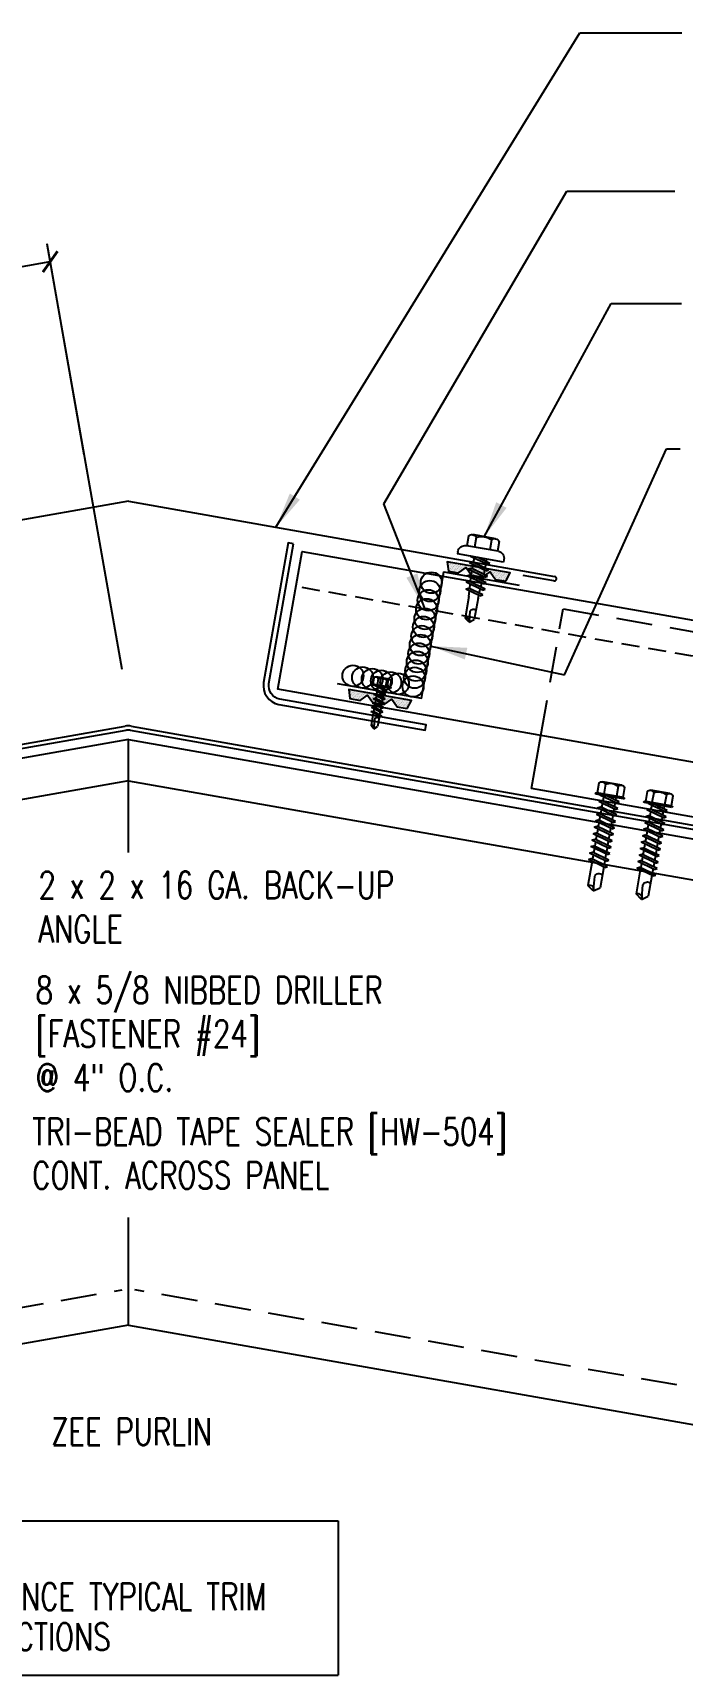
# Model space of a CAD drawing. Header units: inches. Extents: x 0 to 188, y 10 to 98.
# Drawn here: x 21.69 to 30.69, y 9.68 to 32.46 of the extents above; entities that cross this region are included whole.
import ezdxf
from ezdxf.enums import TextEntityAlignment as Align

# ---------------------------------------------------------------- set-up
doc = ezdxf.new("R2010")
doc.units = ezdxf.units.IN
doc.header["$MEASUREMENT"] = 0
doc.linetypes.add('HIDDEN', pattern=[0.375, 0.25, -0.125])
doc.linetypes.add('HIDDEN2', pattern=[0.1875, 0.125, -0.0625])
for name, color, linetype in [('clip', 5, 'Continuous'), ('CLO', 3, 'Continuous'), ('DIM', 2, 'Continuous'), ('FASTENER', 9, 'Continuous'), ('PANEL', 11, 'Continuous'), ('PURLIN', 1, 'Continuous'), ('SEALANT', 8, 'Continuous'), ('STLA', 12, 'Continuous'), ('TAPE', 8, 'Continuous'), ('TEXT', 2, 'Continuous'), ('TRIM', 6, 'Continuous')]:
    doc.layers.add(name, color=color, linetype=linetype)
doc.styles.add('TEXT', font='SIMPLEX', dxfattribs={"width": 0.75, "height": 6})
doc.styles.add('TEXT1', font='ROMANS.shx', dxfattribs={"width": 0.75, "height": 0.375})
doc.dimstyles.new('DETAIL', dxfattribs={"dimscale": 4, "dimtxt": 0.375, "dimasz": 0.0625, "dimexe": 0.0625, "dimexo": 0.125, "dimgap": 0.0625, "dimtad": 1, "dimdec": 4, "dimzin": 3, "dimdsep": 46, "dimlunit": 4, "dimtxsty": 'TEXT1', "dimblk": 'ARCHTICK', "dimcen": 0.0625, "dimclrd": 7, "dimclre": 7, "dimclrt": 2, "dimadec": 0, "dimazin": 0, "dimtfac": 0.59375, "dimtdec": 4, "dimtmove": 0, "dimatfit": 3, "dimfxl": 0, "dimfrac": 2, "dimtolj": 1, "dimtzin": 3, "dimarcsym": 0})
doc.dimstyles.new('DETAIL$7', dxfattribs={"dimscale": 4, "dimtxt": 6, "dimasz": 0.125, "dimexe": 0.0625, "dimexo": 0.125, "dimgap": 0.0625, "dimtad": 1, "dimdec": 5, "dimzin": 3, "dimdsep": 46, "dimlunit": 4, "dimtxsty": 'TEXT', "dimblk": 'ARCHTICK', "dimcen": 0.0625, "dimclrd": 7, "dimclre": 7, "dimclrt": 2, "dimadec": 0, "dimazin": 0, "dimtfac": 0.666667, "dimtdec": 5, "dimtmove": 0, "dimatfit": 3, "dimfxl": 0, "dimfrac": 2, "dimtolj": 1, "dimtzin": 3, "dimarcsym": 0})

# ---------------------------------------------------------------- blocks, each defined once
blk = doc.blocks.new('FD-F24')
at = {"layer": 'TEXT', "style": 'TEXT1', "width": 0.75}
for s, p in [('8 x 5/8 NIBBED DRILLER', (0.0047, -0.0408)), ('[FASTENER #24]', (0.0047, -0.1926))]:
    blk.add_text(s, height=0.09375, dxfattribs=at).set_placement(p)
blk.add_attdef('(QUANTITY)', (0.0047, -0.3444), '', height=0.0938, dxfattribs=at)
blk = doc.blocks.new('A$C04AA0F9A')
at = {"layer": 'STLA'}
for p, q in [((-6.138, 4.006), (4.449, 5.873)), ((4.459, 5.814), (-6.066, 3.958)), ((15.049, 3.958), (4.524, 5.814)), ((4.534, 5.873), (15.121, 4.006)), ((-5.964, 3.022), (-6.138, 4.006)), ((-5.903, 3.032), (-6.066, 3.958)), ((14.886, 3.032), (15.049, 3.958)), ((14.947, 3.022), (15.121, 4.006)), ((-5.964, 3.022), (-5.903, 3.032)), ((14.947, 3.022), (14.886, 3.032))]:
    blk.add_line(p, q, dxfattribs=at)
for radius in [0.247, 0.187]:
    blk.add_arc((4.491, 5.63), radius, 80, 100, dxfattribs=at)
blk = doc.blocks.new('A$C30686E82')
for p, q in [((-2.715, 0.761), (3.437, 0.761)), ((-2.715, 0.761), (-2.715, -1.379)), ((3.437, 0.761), (3.437, -1.379)), ((-2.715, -1.379), (3.437, -1.379))]:
    blk.add_line(p, q)
at = {"layer": 'TEXT', "style": 'TEXT1', "width": 0.75}
for s, p in [('NOTE:', (-2.368, 0.081)), ('REFERENCE TYPICAL TRIM', (-2.368, -0.477)), ('LAP SECTIONS', (-2.368, -1.035))]:
    blk.add_text(s, height=0.375, dxfattribs=at).set_placement(p)
blk = doc.blocks.new('_ArchTick')
at = {"color": 0, "linetype": 'ByBlock', "const_width": 0.15}
blk.add_lwpolyline([(-0.5, -0.5), (0.5, 0.5)], dxfattribs=at)
blk = doc.blocks.new('*D19')
at = {"color": 7, "lineweight": -2}
for p, q in [((22.406, 26.601), (21.889, 29.528)), ((20.436, 26.253), (19.919, 29.18)), ((19.963, 28.934), (21.933, 29.282))]:
    blk.add_line(p, q, dxfattribs=at)
at = {"layer": 'DEFPOINTS', "color": 0}
for p in [(21.933, 29.282), (22.493, 26.108), (20.523, 25.761)]:
    blk.add_point(p, dxfattribs=at)
at = {"color": 7, "lineweight": -2, "xscale": 0.25, "yscale": 0.25, "zscale": 0.25}
for p, rotation in [((21.933, 29.282), 10.01201051595143), ((19.963, 28.934), 190.0120105159514)]:
    blk.add_blockref('_ArchTick', p, dxfattribs=dict(at, rotation=rotation))
at = {"color": 2, "insert": (20.865, 29.574), "char_height": 0.375, "attachment_point": 5, "rotation": 10.012, "style": 'TEXT1'}
blk.add_mtext('\\A1;2"', dxfattribs=at)
blk = doc.blocks.new('*X8')
at = {"color": 0}
for p, q in [((-0.434, 0.135), (-0.434, 0.135)), ((-0.434, 0.123), (-0.434, 0.123)), ((-0.422, 0.141), (-0.422, 0.141)), ((-0.422, 0.129), (-0.422, 0.129)), ((-0.422, 0.117), (-0.422, 0.117)), ((-0.422, 0.105), (-0.422, 0.105)), ((-0.422, 0.094), (-0.422, 0.094)), ((-0.422, 0.082), (-0.422, 0.082)), ((-0.41, 0.135), (-0.41, 0.135)), ((-0.41, 0.123), (-0.41, 0.123)), ((-0.41, 0.111), (-0.41, 0.111)), ((-0.41, 0.1), (-0.41, 0.1)), ((-0.41, 0.088), (-0.41, 0.088)), ((-0.41, 0.076), (-0.41, 0.076)), ((-0.41, 0.064), (-0.41, 0.064)), ((-0.41, 0.053), (-0.41, 0.053)), ((-0.41, 0.041), (-0.41, 0.041)), ((-0.398, 0.141), (-0.398, 0.141)), ((-0.398, 0.129), (-0.398, 0.129)), ((-0.398, 0.117), (-0.398, 0.117)), ((-0.398, 0.105), (-0.398, 0.105)), ((-0.398, 0.094), (-0.398, 0.094)), ((-0.398, 0.082), (-0.398, 0.082)), ((-0.398, 0.07), (-0.398, 0.07)), ((-0.398, 0.059), (-0.398, 0.059)), ((-0.398, 0.047), (-0.398, 0.047)), ((-0.398, 0.035), (-0.398, 0.035)), ((-0.398, 0.023), (-0.398, 0.023)), ((-0.387, 0.135), (-0.387, 0.135)), ((-0.387, 0.123), (-0.387, 0.123)), ((-0.387, 0.111), (-0.387, 0.111)), ((-0.387, 0.1), (-0.387, 0.1)), ((-0.387, 0.088), (-0.387, 0.088)), ((-0.387, 0.076), (-0.387, 0.076)), ((-0.387, 0.064), (-0.387, 0.064)), ((-0.387, 0.053), (-0.387, 0.053)), ((-0.387, 0.041), (-0.387, 0.041)), ((-0.387, 0.029), (-0.387, 0.029)), ((-0.375, 0.141), (-0.375, 0.141)), ((-0.375, 0.129), (-0.375, 0.129)), ((-0.375, 0.117), (-0.375, 0.117)), ((-0.375, 0.105), (-0.375, 0.105)), ((-0.375, 0.094), (-0.375, 0.094)), ((-0.375, 0.082), (-0.375, 0.082)), ((-0.375, 0.07), (-0.375, 0.07)), ((-0.375, 0.059), (-0.375, 0.059)), ((-0.375, 0.047), (-0.375, 0.047)), ((-0.375, 0.035), (-0.375, 0.035)), ((-0.375, 0.023), (-0.375, 0.023)), ((-0.363, 0.135), (-0.363, 0.135)), ((-0.363, 0.123), (-0.363, 0.123)), ((-0.363, 0.111), (-0.363, 0.111)), ((-0.363, 0.1), (-0.363, 0.1)), ((-0.363, 0.088), (-0.363, 0.088)), ((-0.363, 0.076), (-0.363, 0.076)), ((-0.363, 0.064), (-0.363, 0.064)), ((-0.363, 0.053), (-0.363, 0.053)), ((-0.363, 0.041), (-0.363, 0.041)), ((-0.363, 0.029), (-0.363, 0.029)), ((-0.352, 0.141), (-0.352, 0.141)), ((-0.352, 0.129), (-0.352, 0.129)), ((-0.352, 0.117), (-0.352, 0.117)), ((-0.352, 0.105), (-0.352, 0.105)), ((-0.352, 0.094), (-0.352, 0.094)), ((-0.352, 0.082), (-0.352, 0.082)), ((-0.352, 0.07), (-0.352, 0.07)), ((-0.352, 0.059), (-0.352, 0.059)), ((-0.352, 0.047), (-0.352, 0.047)), ((-0.352, 0.035), (-0.352, 0.035)), ((-0.352, 0.023), (-0.352, 0.023)), ((-0.34, 0.135), (-0.34, 0.135)), ((-0.34, 0.123), (-0.34, 0.123)), ((-0.34, 0.111), (-0.34, 0.111)), ((-0.34, 0.1), (-0.34, 0.1)), ((-0.34, 0.088), (-0.34, 0.088)), ((-0.34, 0.076), (-0.34, 0.076)), ((-0.34, 0.064), (-0.34, 0.064)), ((-0.34, 0.053), (-0.34, 0.053)), ((-0.34, 0.041), (-0.34, 0.041)), ((-0.34, 0.029), (-0.34, 0.029)), ((-0.328, 0.141), (-0.328, 0.141)), ((-0.328, 0.129), (-0.328, 0.129)), ((-0.328, 0.117), (-0.328, 0.117)), ((-0.328, 0.105), (-0.328, 0.105)), ((-0.328, 0.094), (-0.328, 0.094)), ((-0.328, 0.082), (-0.328, 0.082)), ((-0.328, 0.07), (-0.328, 0.07)), ((-0.328, 0.059), (-0.328, 0.059)), ((-0.328, 0.047), (-0.328, 0.047)), ((-0.328, 0.035), (-0.328, 0.035)), ((-0.328, 0.023), (-0.328, 0.023)), ((-0.316, 0.135), (-0.316, 0.135)), ((-0.316, 0.123), (-0.316, 0.123)), ((-0.316, 0.111), (-0.316, 0.111)), ((-0.316, 0.1), (-0.316, 0.1)), ((-0.316, 0.088), (-0.316, 0.088)), ((-0.316, 0.076), (-0.316, 0.076)), ((-0.316, 0.064), (-0.316, 0.064)), ((-0.316, 0.053), (-0.316, 0.053)), ((-0.316, 0.041), (-0.316, 0.041)), ((-0.316, 0.029), (-0.316, 0.029)), ((-0.305, 0.141), (-0.305, 0.141)), ((-0.305, 0.129), (-0.305, 0.129)), ((-0.305, 0.117), (-0.305, 0.117)), ((-0.305, 0.105), (-0.305, 0.105)), ((-0.305, 0.094), (-0.305, 0.094)), ((-0.305, 0.082), (-0.305, 0.082)), ((-0.305, 0.07), (-0.305, 0.07)), ((-0.305, 0.059), (-0.305, 0.059)), ((-0.305, 0.047), (-0.305, 0.047)), ((-0.305, 0.035), (-0.305, 0.035)), ((-0.305, 0.023), (-0.305, 0.023)), ((-0.293, 0.135), (-0.293, 0.135)), ((-0.293, 0.123), (-0.293, 0.123)), ((-0.293, 0.111), (-0.293, 0.111)), ((-0.293, 0.1), (-0.293, 0.1)), ((-0.293, 0.088), (-0.293, 0.088)), ((-0.293, 0.076), (-0.293, 0.076)), ((-0.293, 0.064), (-0.293, 0.064)), ((-0.293, 0.053), (-0.293, 0.053)), ((-0.293, 0.041), (-0.293, 0.041)), ((-0.293, 0.029), (-0.293, 0.029)), ((-0.281, 0.141), (-0.281, 0.141)), ((-0.281, 0.129), (-0.281, 0.129)), ((-0.281, 0.117), (-0.281, 0.117)), ((-0.281, 0.105), (-0.281, 0.105)), ((-0.281, 0.094), (-0.281, 0.094)), ((-0.281, 0.082), (-0.281, 0.082)), ((-0.281, 0.07), (-0.281, 0.07)), ((-0.281, 0.059), (-0.281, 0.059)), ((-0.281, 0.047), (-0.281, 0.047)), ((-0.281, 0.035), (-0.281, 0.035)), ((-0.281, 0.023), (-0.281, 0.023)), ((-0.27, 0.135), (-0.27, 0.135)), ((-0.27, 0.123), (-0.27, 0.123)), ((-0.27, 0.111), (-0.27, 0.111)), ((-0.27, 0.1), (-0.27, 0.1)), ((-0.27, 0.088), (-0.27, 0.088)), ((-0.27, 0.076), (-0.27, 0.076)), ((-0.27, 0.064), (-0.27, 0.064)), ((-0.27, 0.053), (-0.27, 0.053)), ((-0.27, 0.041), (-0.27, 0.041)), ((-0.27, 0.029), (-0.27, 0.029)), ((-0.258, 0.141), (-0.258, 0.141)), ((-0.258, 0.129), (-0.258, 0.129)), ((-0.258, 0.117), (-0.258, 0.117)), ((-0.258, 0.105), (-0.258, 0.105)), ((-0.258, 0.094), (-0.258, 0.094)), ((-0.258, 0.082), (-0.258, 0.082)), ((-0.258, 0.07), (-0.258, 0.07)), ((-0.258, 0.059), (-0.258, 0.059)), ((-0.258, 0.047), (-0.258, 0.047)), ((-0.258, 0.035), (-0.258, 0.035)), ((-0.258, 0.023), (-0.258, 0.023)), ((-0.246, 0.135), (-0.246, 0.135)), ((-0.246, 0.123), (-0.246, 0.123)), ((-0.246, 0.111), (-0.246, 0.111)), ((-0.246, 0.1), (-0.246, 0.1)), ((-0.246, 0.088), (-0.246, 0.088)), ((-0.246, 0.076), (-0.246, 0.076)), ((-0.246, 0.064), (-0.246, 0.064)), ((-0.246, 0.053), (-0.246, 0.053)), ((-0.246, 0.041), (-0.246, 0.041)), ((-0.234, 0.141), (-0.234, 0.141)), ((-0.234, 0.129), (-0.234, 0.129)), ((-0.234, 0.117), (-0.234, 0.117)), ((-0.234, 0.105), (-0.234, 0.105)), ((-0.234, 0.094), (-0.234, 0.094)), ((-0.234, 0.082), (-0.234, 0.082)), ((-0.234, 0.07), (-0.234, 0.07)), ((-0.234, 0.059), (-0.234, 0.059)), ((-0.234, 0.047), (-0.234, 0.047)), ((-0.223, 0.135), (-0.223, 0.135)), ((-0.223, 0.123), (-0.223, 0.123)), ((-0.223, 0.111), (-0.223, 0.111)), ((-0.223, 0.1), (-0.223, 0.1)), ((-0.223, 0.088), (-0.223, 0.088)), ((-0.223, 0.076), (-0.223, 0.076)), ((-0.223, 0.064), (-0.223, 0.064)), ((-0.211, 0.141), (-0.211, 0.141)), ((-0.211, 0.129), (-0.211, 0.129)), ((-0.211, 0.117), (-0.211, 0.117)), ((-0.211, 0.105), (-0.211, 0.105)), ((-0.211, 0.094), (-0.211, 0.094)), ((-0.211, 0.082), (-0.211, 0.082)), ((-0.211, 0.07), (-0.211, 0.07)), ((-0.199, 0.135), (-0.199, 0.135)), ((-0.199, 0.123), (-0.199, 0.123)), ((-0.199, 0.111), (-0.199, 0.111)), ((-0.199, 0.1), (-0.199, 0.1)), ((-0.199, 0.088), (-0.199, 0.088)), ((-0.188, 0.141), (-0.188, 0.141)), ((-0.188, 0.129), (-0.188, 0.129)), ((-0.188, 0.117), (-0.188, 0.117)), ((-0.188, 0.105), (-0.188, 0.105)), ((-0.188, 0.094), (-0.188, 0.094)), ((-0.176, 0.135), (-0.176, 0.135)), ((-0.176, 0.123), (-0.176, 0.123)), ((-0.176, 0.111), (-0.176, 0.111)), ((-0.164, 0.141), (-0.164, 0.141)), ((-0.164, 0.129), (-0.164, 0.129)), ((-0.164, 0.117), (-0.164, 0.117)), ((-0.164, 0.105), (-0.164, 0.105)), ((-0.152, 0.135), (-0.152, 0.135)), ((-0.152, 0.123), (-0.152, 0.123)), ((-0.152, 0.111), (-0.152, 0.111)), ((-0.152, 0.1), (-0.152, 0.1)), ((-0.141, 0.141), (-0.141, 0.141)), ((-0.141, 0.129), (-0.141, 0.129)), ((-0.141, 0.117), (-0.141, 0.117)), ((-0.141, 0.105), (-0.141, 0.105)), ((-0.141, 0.094), (-0.141, 0.094)), ((-0.141, 0.082), (-0.141, 0.082)), ((-0.129, 0.135), (-0.129, 0.135)), ((-0.129, 0.123), (-0.129, 0.123)), ((-0.129, 0.111), (-0.129, 0.111)), ((-0.129, 0.1), (-0.129, 0.1)), ((-0.129, 0.088), (-0.129, 0.088)), ((-0.129, 0.076), (-0.129, 0.076)), ((-0.117, 0.141), (-0.117, 0.141)), ((-0.117, 0.129), (-0.117, 0.129)), ((-0.117, 0.117), (-0.117, 0.117)), ((-0.117, 0.105), (-0.117, 0.105)), ((-0.117, 0.094), (-0.117, 0.094)), ((-0.117, 0.082), (-0.117, 0.082)), ((-0.117, 0.07), (-0.117, 0.07)), ((-0.117, 0.059), (-0.117, 0.059)), ((-0.105, 0.135), (-0.105, 0.135)), ((-0.105, 0.123), (-0.105, 0.123)), ((-0.105, 0.111), (-0.105, 0.111)), ((-0.105, 0.1), (-0.105, 0.1)), ((-0.105, 0.088), (-0.105, 0.088)), ((-0.105, 0.076), (-0.105, 0.076)), ((-0.105, 0.064), (-0.105, 0.064)), ((-0.105, 0.053), (-0.105, 0.053)), ((-0.094, 0.141), (-0.094, 0.141)), ((-0.094, 0.129), (-0.094, 0.129)), ((-0.094, 0.117), (-0.094, 0.117)), ((-0.094, 0.105), (-0.094, 0.105)), ((-0.094, 0.094), (-0.094, 0.094)), ((-0.094, 0.082), (-0.094, 0.082)), ((-0.094, 0.07), (-0.094, 0.07)), ((-0.094, 0.059), (-0.094, 0.059)), ((-0.094, 0.047), (-0.094, 0.047)), ((-0.094, 0.035), (-0.094, 0.035)), ((-0.082, 0.135), (-0.082, 0.135)), ((-0.082, 0.123), (-0.082, 0.123)), ((-0.082, 0.111), (-0.082, 0.111)), ((-0.082, 0.1), (-0.082, 0.1)), ((-0.082, 0.088), (-0.082, 0.088)), ((-0.082, 0.076), (-0.082, 0.076)), ((-0.082, 0.064), (-0.082, 0.064)), ((-0.082, 0.053), (-0.082, 0.053)), ((-0.082, 0.041), (-0.082, 0.041)), ((-0.082, 0.029), (-0.082, 0.029)), ((-0.07, 0.141), (-0.07, 0.141)), ((-0.07, 0.129), (-0.07, 0.129)), ((-0.07, 0.117), (-0.07, 0.117)), ((-0.07, 0.105), (-0.07, 0.105)), ((-0.07, 0.094), (-0.07, 0.094)), ((-0.07, 0.082), (-0.07, 0.082)), ((-0.07, 0.07), (-0.07, 0.07)), ((-0.07, 0.059), (-0.07, 0.059)), ((-0.07, 0.047), (-0.07, 0.047)), ((-0.07, 0.035), (-0.07, 0.035)), ((-0.07, 0.023), (-0.07, 0.023)), ((-0.059, 0.135), (-0.059, 0.135)), ((-0.059, 0.123), (-0.059, 0.123)), ((-0.059, 0.111), (-0.059, 0.111)), ((-0.059, 0.1), (-0.059, 0.1)), ((-0.059, 0.088), (-0.059, 0.088)), ((-0.059, 0.076), (-0.059, 0.076)), ((-0.059, 0.064), (-0.059, 0.064)), ((-0.059, 0.053), (-0.059, 0.053)), ((-0.059, 0.041), (-0.059, 0.041)), ((-0.059, 0.029), (-0.059, 0.029)), ((-0.047, 0.141), (-0.047, 0.141)), ((-0.047, 0.129), (-0.047, 0.129)), ((-0.047, 0.117), (-0.047, 0.117)), ((-0.047, 0.105), (-0.047, 0.105)), ((-0.047, 0.094), (-0.047, 0.094)), ((-0.047, 0.082), (-0.047, 0.082)), ((-0.047, 0.07), (-0.047, 0.07)), ((-0.047, 0.059), (-0.047, 0.059)), ((-0.047, 0.047), (-0.047, 0.047)), ((-0.047, 0.035), (-0.047, 0.035)), ((-0.047, 0.023), (-0.047, 0.023)), ((-0.035, 0.135), (-0.035, 0.135)), ((-0.035, 0.123), (-0.035, 0.123)), ((-0.035, 0.111), (-0.035, 0.111)), ((-0.035, 0.1), (-0.035, 0.1)), ((-0.035, 0.088), (-0.035, 0.088)), ((-0.035, 0.076), (-0.035, 0.076)), ((-0.035, 0.064), (-0.035, 0.064)), ((-0.035, 0.053), (-0.035, 0.053)), ((-0.035, 0.041), (-0.035, 0.041)), ((-0.035, 0.029), (-0.035, 0.029)), ((-0.023, 0.141), (-0.023, 0.141)), ((-0.023, 0.129), (-0.023, 0.129)), ((-0.023, 0.117), (-0.023, 0.117)), ((-0.023, 0.105), (-0.023, 0.105)), ((-0.023, 0.094), (-0.023, 0.094)), ((-0.023, 0.082), (-0.023, 0.082)), ((-0.023, 0.07), (-0.023, 0.07)), ((-0.023, 0.059), (-0.023, 0.059)), ((-0.023, 0.047), (-0.023, 0.047)), ((-0.023, 0.035), (-0.023, 0.035)), ((-0.023, 0.023), (-0.023, 0.023)), ((-0.012, 0.135), (-0.012, 0.135)), ((-0.012, 0.123), (-0.012, 0.123)), ((-0.012, 0.111), (-0.012, 0.111)), ((-0.012, 0.1), (-0.012, 0.1)), ((-0.012, 0.088), (-0.012, 0.088)), ((-0.012, 0.076), (-0.012, 0.076)), ((-0.012, 0.064), (-0.012, 0.064)), ((-0.012, 0.053), (-0.012, 0.053)), ((-0.012, 0.041), (-0.012, 0.041)), ((-0.012, 0.029), (-0.012, 0.029)), ((0, 0.141), (0, 0.141)), ((0, 0.129), (0, 0.129)), ((0, 0.117), (0, 0.117)), ((0, 0.105), (0, 0.105)), ((0, 0.094), (0, 0.094)), ((0, 0.082), (0, 0.082)), ((0, 0.07), (0, 0.07)), ((0, 0.059), (0, 0.059)), ((0, 0.047), (0, 0.047)), ((0, 0.035), (0, 0.035)), ((0, 0.023), (0, 0.023)), ((0.012, 0.135), (0.012, 0.135)), ((0.012, 0.123), (0.012, 0.123)), ((0.012, 0.111), (0.012, 0.111)), ((0.012, 0.1), (0.012, 0.1)), ((0.012, 0.088), (0.012, 0.088)), ((0.012, 0.076), (0.012, 0.076)), ((0.012, 0.064), (0.012, 0.064)), ((0.012, 0.053), (0.012, 0.053)), ((0.012, 0.041), (0.012, 0.041)), ((0.012, 0.029), (0.012, 0.029)), ((0.023, 0.141), (0.023, 0.141)), ((0.023, 0.129), (0.023, 0.129)), ((0.023, 0.117), (0.023, 0.117)), ((0.023, 0.105), (0.023, 0.105)), ((0.023, 0.094), (0.023, 0.094)), ((0.023, 0.082), (0.023, 0.082)), ((0.023, 0.07), (0.023, 0.07)), ((0.023, 0.059), (0.023, 0.059)), ((0.023, 0.047), (0.023, 0.047)), ((0.023, 0.035), (0.023, 0.035)), ((0.023, 0.023), (0.023, 0.023)), ((0.035, 0.135), (0.035, 0.135)), ((0.035, 0.123), (0.035, 0.123)), ((0.035, 0.111), (0.035, 0.111)), ((0.035, 0.1), (0.035, 0.1)), ((0.035, 0.088), (0.035, 0.088)), ((0.035, 0.076), (0.035, 0.076)), ((0.035, 0.064), (0.035, 0.064)), ((0.035, 0.053), (0.035, 0.053)), ((0.035, 0.041), (0.035, 0.041)), ((0.035, 0.029), (0.035, 0.029)), ((0.047, 0.141), (0.047, 0.141)), ((0.047, 0.129), (0.047, 0.129)), ((0.047, 0.117), (0.047, 0.117)), ((0.047, 0.105), (0.047, 0.105)), ((0.047, 0.094), (0.047, 0.094)), ((0.047, 0.082), (0.047, 0.082)), ((0.047, 0.07), (0.047, 0.07)), ((0.047, 0.059), (0.047, 0.059)), ((0.047, 0.047), (0.047, 0.047)), ((0.047, 0.035), (0.047, 0.035)), ((0.047, 0.023), (0.047, 0.023)), ((0.059, 0.135), (0.059, 0.135)), ((0.059, 0.123), (0.059, 0.123)), ((0.059, 0.111), (0.059, 0.111)), ((0.059, 0.1), (0.059, 0.1)), ((0.059, 0.088), (0.059, 0.088)), ((0.059, 0.076), (0.059, 0.076)), ((0.059, 0.064), (0.059, 0.064)), ((0.059, 0.053), (0.059, 0.053)), ((0.059, 0.041), (0.059, 0.041)), ((0.059, 0.029), (0.059, 0.029)), ((0.07, 0.141), (0.07, 0.141)), ((0.07, 0.129), (0.07, 0.129)), ((0.07, 0.117), (0.07, 0.117)), ((0.07, 0.105), (0.07, 0.105)), ((0.07, 0.094), (0.07, 0.094)), ((0.07, 0.082), (0.07, 0.082)), ((0.07, 0.07), (0.07, 0.07)), ((0.07, 0.059), (0.07, 0.059)), ((0.07, 0.047), (0.07, 0.047)), ((0.07, 0.035), (0.07, 0.035)), ((0.07, 0.023), (0.07, 0.023)), ((0.082, 0.135), (0.082, 0.135)), ((0.082, 0.123), (0.082, 0.123)), ((0.082, 0.111), (0.082, 0.111)), ((0.082, 0.1), (0.082, 0.1)), ((0.082, 0.088), (0.082, 0.088)), ((0.082, 0.076), (0.082, 0.076)), ((0.082, 0.064), (0.082, 0.064)), ((0.082, 0.053), (0.082, 0.053)), ((0.082, 0.041), (0.082, 0.041)), ((0.082, 0.029), (0.082, 0.029)), ((0.094, 0.141), (0.094, 0.141)), ((0.094, 0.129), (0.094, 0.129)), ((0.094, 0.117), (0.094, 0.117)), ((0.094, 0.105), (0.094, 0.105)), ((0.094, 0.094), (0.094, 0.094)), ((0.094, 0.082), (0.094, 0.082)), ((0.094, 0.07), (0.094, 0.07)), ((0.094, 0.059), (0.094, 0.059)), ((0.094, 0.047), (0.094, 0.047)), ((0.094, 0.035), (0.094, 0.035)), ((0.105, 0.135), (0.105, 0.135)), ((0.105, 0.123), (0.105, 0.123)), ((0.105, 0.111), (0.105, 0.111)), ((0.105, 0.1), (0.105, 0.1)), ((0.105, 0.088), (0.105, 0.088)), ((0.105, 0.076), (0.105, 0.076)), ((0.105, 0.064), (0.105, 0.064)), ((0.105, 0.053), (0.105, 0.053)), ((0.117, 0.141), (0.117, 0.141)), ((0.117, 0.129), (0.117, 0.129)), ((0.117, 0.117), (0.117, 0.117)), ((0.117, 0.105), (0.117, 0.105)), ((0.117, 0.094), (0.117, 0.094)), ((0.117, 0.082), (0.117, 0.082)), ((0.117, 0.07), (0.117, 0.07)), ((0.117, 0.059), (0.117, 0.059)), ((0.129, 0.135), (0.129, 0.135)), ((0.129, 0.123), (0.129, 0.123)), ((0.129, 0.111), (0.129, 0.111)), ((0.129, 0.1), (0.129, 0.1)), ((0.129, 0.088), (0.129, 0.088)), ((0.129, 0.076), (0.129, 0.076)), ((0.141, 0.141), (0.141, 0.141)), ((0.141, 0.129), (0.141, 0.129)), ((0.141, 0.117), (0.141, 0.117)), ((0.141, 0.105), (0.141, 0.105)), ((0.141, 0.094), (0.141, 0.094)), ((0.141, 0.082), (0.141, 0.082)), ((0.152, 0.135), (0.152, 0.135)), ((0.152, 0.123), (0.152, 0.123)), ((0.152, 0.111), (0.152, 0.111)), ((0.152, 0.1), (0.152, 0.1)), ((0.164, 0.141), (0.164, 0.141)), ((0.164, 0.129), (0.164, 0.129)), ((0.164, 0.117), (0.164, 0.117)), ((0.164, 0.105), (0.164, 0.105)), ((0.176, 0.135), (0.176, 0.135)), ((0.176, 0.123), (0.176, 0.123)), ((0.176, 0.111), (0.176, 0.111)), ((0.188, 0.141), (0.188, 0.141)), ((0.188, 0.129), (0.188, 0.129)), ((0.188, 0.117), (0.188, 0.117)), ((0.188, 0.105), (0.188, 0.105)), ((0.188, 0.094), (0.188, 0.094)), ((0.199, 0.135), (0.199, 0.135)), ((0.199, 0.123), (0.199, 0.123)), ((0.199, 0.111), (0.199, 0.111)), ((0.199, 0.1), (0.199, 0.1)), ((0.199, 0.088), (0.199, 0.088)), ((0.211, 0.141), (0.211, 0.141)), ((0.211, 0.129), (0.211, 0.129)), ((0.211, 0.117), (0.211, 0.117)), ((0.211, 0.105), (0.211, 0.105)), ((0.211, 0.094), (0.211, 0.094)), ((0.211, 0.082), (0.211, 0.082)), ((0.211, 0.07), (0.211, 0.07)), ((0.223, 0.135), (0.223, 0.135)), ((0.223, 0.123), (0.223, 0.123)), ((0.223, 0.111), (0.223, 0.111)), ((0.223, 0.1), (0.223, 0.1)), ((0.223, 0.088), (0.223, 0.088)), ((0.223, 0.076), (0.223, 0.076)), ((0.223, 0.064), (0.223, 0.064)), ((0.234, 0.141), (0.234, 0.141)), ((0.234, 0.129), (0.234, 0.129)), ((0.234, 0.117), (0.234, 0.117)), ((0.234, 0.105), (0.234, 0.105)), ((0.234, 0.094), (0.234, 0.094)), ((0.234, 0.082), (0.234, 0.082)), ((0.234, 0.07), (0.234, 0.07)), ((0.234, 0.059), (0.234, 0.059)), ((0.234, 0.047), (0.234, 0.047)), ((0.246, 0.135), (0.246, 0.135)), ((0.246, 0.123), (0.246, 0.123)), ((0.246, 0.111), (0.246, 0.111)), ((0.246, 0.1), (0.246, 0.1)), ((0.246, 0.088), (0.246, 0.088)), ((0.246, 0.076), (0.246, 0.076)), ((0.246, 0.064), (0.246, 0.064)), ((0.246, 0.053), (0.246, 0.053)), ((0.246, 0.041), (0.246, 0.041)), ((0.258, 0.141), (0.258, 0.141)), ((0.258, 0.129), (0.258, 0.129)), ((0.258, 0.117), (0.258, 0.117)), ((0.258, 0.105), (0.258, 0.105)), ((0.258, 0.094), (0.258, 0.094)), ((0.258, 0.082), (0.258, 0.082)), ((0.258, 0.07), (0.258, 0.07)), ((0.258, 0.059), (0.258, 0.059)), ((0.258, 0.047), (0.258, 0.047)), ((0.258, 0.035), (0.258, 0.035)), ((0.258, 0.023), (0.258, 0.023)), ((0.27, 0.135), (0.27, 0.135)), ((0.27, 0.123), (0.27, 0.123)), ((0.27, 0.111), (0.27, 0.111)), ((0.27, 0.1), (0.27, 0.1)), ((0.27, 0.088), (0.27, 0.088)), ((0.27, 0.076), (0.27, 0.076)), ((0.27, 0.064), (0.27, 0.064)), ((0.27, 0.053), (0.27, 0.053)), ((0.27, 0.041), (0.27, 0.041)), ((0.27, 0.029), (0.27, 0.029)), ((0.281, 0.141), (0.281, 0.141)), ((0.281, 0.129), (0.281, 0.129)), ((0.281, 0.117), (0.281, 0.117)), ((0.281, 0.105), (0.281, 0.105)), ((0.281, 0.094), (0.281, 0.094)), ((0.281, 0.082), (0.281, 0.082)), ((0.281, 0.07), (0.281, 0.07)), ((0.281, 0.059), (0.281, 0.059)), ((0.281, 0.047), (0.281, 0.047)), ((0.281, 0.035), (0.281, 0.035)), ((0.281, 0.023), (0.281, 0.023)), ((0.293, 0.135), (0.293, 0.135)), ((0.293, 0.123), (0.293, 0.123)), ((0.293, 0.111), (0.293, 0.111)), ((0.293, 0.1), (0.293, 0.1)), ((0.293, 0.088), (0.293, 0.088)), ((0.293, 0.076), (0.293, 0.076)), ((0.293, 0.064), (0.293, 0.064)), ((0.293, 0.053), (0.293, 0.053)), ((0.293, 0.041), (0.293, 0.041)), ((0.293, 0.029), (0.293, 0.029)), ((0.305, 0.141), (0.305, 0.141)), ((0.305, 0.129), (0.305, 0.129)), ((0.305, 0.117), (0.305, 0.117)), ((0.305, 0.105), (0.305, 0.105)), ((0.305, 0.094), (0.305, 0.094)), ((0.305, 0.082), (0.305, 0.082)), ((0.305, 0.07), (0.305, 0.07)), ((0.305, 0.059), (0.305, 0.059)), ((0.305, 0.047), (0.305, 0.047)), ((0.305, 0.035), (0.305, 0.035)), ((0.305, 0.023), (0.305, 0.023)), ((0.316, 0.135), (0.316, 0.135)), ((0.316, 0.123), (0.316, 0.123)), ((0.316, 0.111), (0.316, 0.111)), ((0.316, 0.1), (0.316, 0.1)), ((0.316, 0.088), (0.316, 0.088)), ((0.316, 0.076), (0.316, 0.076)), ((0.316, 0.064), (0.316, 0.064)), ((0.316, 0.053), (0.316, 0.053)), ((0.316, 0.041), (0.316, 0.041)), ((0.316, 0.029), (0.316, 0.029)), ((0.328, 0.141), (0.328, 0.141)), ((0.328, 0.129), (0.328, 0.129)), ((0.328, 0.117), (0.328, 0.117)), ((0.328, 0.105), (0.328, 0.105)), ((0.328, 0.094), (0.328, 0.094)), ((0.328, 0.082), (0.328, 0.082)), ((0.328, 0.07), (0.328, 0.07)), ((0.328, 0.059), (0.328, 0.059)), ((0.328, 0.047), (0.328, 0.047)), ((0.328, 0.035), (0.328, 0.035)), ((0.328, 0.023), (0.328, 0.023)), ((0.34, 0.135), (0.34, 0.135)), ((0.34, 0.123), (0.34, 0.123)), ((0.34, 0.111), (0.34, 0.111)), ((0.34, 0.1), (0.34, 0.1)), ((0.34, 0.088), (0.34, 0.088)), ((0.34, 0.076), (0.34, 0.076)), ((0.34, 0.064), (0.34, 0.064)), ((0.34, 0.053), (0.34, 0.053)), ((0.34, 0.041), (0.34, 0.041)), ((0.34, 0.029), (0.34, 0.029)), ((0.352, 0.141), (0.352, 0.141)), ((0.352, 0.129), (0.352, 0.129)), ((0.352, 0.117), (0.352, 0.117)), ((0.352, 0.105), (0.352, 0.105)), ((0.352, 0.094), (0.352, 0.094)), ((0.352, 0.082), (0.352, 0.082)), ((0.352, 0.07), (0.352, 0.07)), ((0.352, 0.059), (0.352, 0.059)), ((0.352, 0.047), (0.352, 0.047)), ((0.352, 0.035), (0.352, 0.035)), ((0.352, 0.023), (0.352, 0.023)), ((0.363, 0.135), (0.363, 0.135)), ((0.363, 0.123), (0.363, 0.123)), ((0.363, 0.111), (0.363, 0.111)), ((0.363, 0.1), (0.363, 0.1)), ((0.363, 0.088), (0.363, 0.088)), ((0.363, 0.076), (0.363, 0.076)), ((0.363, 0.064), (0.363, 0.064)), ((0.363, 0.053), (0.363, 0.053)), ((0.363, 0.041), (0.363, 0.041)), ((0.363, 0.029), (0.363, 0.029)), ((0.375, 0.141), (0.375, 0.141)), ((0.375, 0.129), (0.375, 0.129)), ((0.375, 0.117), (0.375, 0.117)), ((0.375, 0.105), (0.375, 0.105)), ((0.375, 0.094), (0.375, 0.094)), ((0.375, 0.082), (0.375, 0.082)), ((0.375, 0.07), (0.375, 0.07)), ((0.375, 0.059), (0.375, 0.059)), ((0.375, 0.047), (0.375, 0.047)), ((0.375, 0.035), (0.375, 0.035)), ((0.375, 0.023), (0.375, 0.023)), ((0.387, 0.135), (0.387, 0.135)), ((0.387, 0.123), (0.387, 0.123)), ((0.387, 0.111), (0.387, 0.111)), ((0.387, 0.1), (0.387, 0.1)), ((0.387, 0.088), (0.387, 0.088)), ((0.387, 0.076), (0.387, 0.076)), ((0.387, 0.064), (0.387, 0.064)), ((0.387, 0.053), (0.387, 0.053)), ((0.387, 0.041), (0.387, 0.041)), ((0.387, 0.029), (0.387, 0.029)), ((0.398, 0.141), (0.398, 0.141)), ((0.398, 0.129), (0.398, 0.129)), ((0.398, 0.117), (0.398, 0.117)), ((0.398, 0.105), (0.398, 0.105)), ((0.398, 0.094), (0.398, 0.094)), ((0.398, 0.082), (0.398, 0.082)), ((0.398, 0.07), (0.398, 0.07)), ((0.398, 0.059), (0.398, 0.059)), ((0.398, 0.047), (0.398, 0.047)), ((0.398, 0.035), (0.398, 0.035)), ((0.398, 0.023), (0.398, 0.023)), ((0.41, 0.135), (0.41, 0.135)), ((0.41, 0.123), (0.41, 0.123)), ((0.41, 0.111), (0.41, 0.111)), ((0.41, 0.1), (0.41, 0.1)), ((0.41, 0.088), (0.41, 0.088)), ((0.41, 0.076), (0.41, 0.076)), ((0.41, 0.064), (0.41, 0.064)), ((0.41, 0.053), (0.41, 0.053)), ((0.41, 0.041), (0.41, 0.041)), ((0.422, 0.141), (0.422, 0.141)), ((0.422, 0.129), (0.422, 0.129)), ((0.422, 0.117), (0.422, 0.117)), ((0.422, 0.105), (0.422, 0.105)), ((0.422, 0.094), (0.422, 0.094)), ((0.422, 0.082), (0.422, 0.082)), ((0.434, 0.135), (0.434, 0.135)), ((0.434, 0.123), (0.434, 0.123))]:
    blk.add_line(p, q, dxfattribs=at)
blk = doc.blocks.new('MB_DBTAP')
at = {"layer": 'TAPE', "color": 9}
blk.add_lwpolyline([(-0.403, 0.018), (-0.442, 0.141), (0.442, 0.141), (0.403, 0.018), (0.26, 0.018), (0.17, 0.109), (0.079, 0.018), (0, 0.018), (-0.079, 0.018), (-0.17, 0.109), (-0.26, 0.018)], close=True, dxfattribs=at)
at = {"layer": 'TAPE', "color": 251}
blk.add_blockref('*X8', (0, 0), dxfattribs=at)
blk = doc.blocks.new('fz5')
at = {"layer": 'FASTENER'}
for p, q in [((-0.217, 0.305), (-0.217, 0.171)), ((-0.163, 0.337), (0.159, 0.337)), ((-0.108, 0.305), (-0.108, 0.171)), ((0.105, 0.305), (0.105, 0.171)), ((0.214, 0.305), (0.214, 0.171)), ((-0.326, 0.071), (-0.326, 0.037)), ((-0.326, 0.037), (0.322, 0.037)), ((-0.226, 0.171), (0.214, 0.171)), ((-0.141, -0.014), (0.037, 0.037)), ((-0.105, -0.034), (0.137, 0.035)), ((-0.088, 0.037), (-0.088, 0.001)), ((-0.088, 0.037), (0.085, 0.037)), ((0.085, 0.037), (0.134, 0.037)), ((0.085, 0.02), (0.085, -0.041)), ((0.137, 0.035), (0.134, 0.037)), ((0.322, 0.071), (0.322, 0.037)), ((-0.105, -0.034), (-0.141, -0.014)), ((-0.141, -0.105), (0.102, -0.036)), ((-0.105, -0.125), (-0.141, -0.105)), ((-0.141, -0.196), (0.102, -0.127)), ((-0.105, -0.216), (-0.141, -0.196)), ((-0.141, -0.287), (0.102, -0.217)), ((-0.105, -0.125), (0.137, -0.056)), ((-0.105, -0.216), (0.137, -0.147)), ((-0.088, -0.029), (-0.088, -0.09)), ((-0.088, -0.12), (-0.088, -0.181)), ((-0.084, -0.27), (-0.088, -0.211)), ((0.084, -0.223), (0.085, -0.211)), ((0.085, -0.071), (0.085, -0.131)), ((0.085, -0.162), (0.085, -0.211)), ((0.137, -0.056), (0.102, -0.036)), ((0.137, -0.147), (0.102, -0.127)), ((0.137, -0.238), (0.102, -0.217)), ((-0.105, -0.307), (-0.141, -0.287)), ((-0.141, -0.378), (0.102, -0.308)), ((-0.105, -0.398), (-0.141, -0.378)), ((-0.122, -0.463), (0.089, -0.403)), ((-0.105, -0.307), (0.137, -0.238)), ((-0.105, -0.398), (0.137, -0.328)), ((-0.086, -0.483), (0.124, -0.423)), ((-0.078, -0.36), (-0.082, -0.3)), ((-0.071, -0.449), (-0.075, -0.389)), ((0.063, -0.515), (0.068, -0.439)), ((0.071, -0.408), (0.075, -0.346)), ((0.077, -0.315), (0.082, -0.253)), ((0.124, -0.423), (0.089, -0.403)), ((0.137, -0.328), (0.102, -0.308)), ((-0.086, -0.483), (-0.122, -0.463)), ((-0.066, -0.516), (-0.069, -0.478)), ((-0.066, -0.516), (-0.066, -0.82)), ((0.063, -0.516), (0.063, -0.82)), ((-0.002, -0.866), (-0.066, -0.82)), ((-0.003, -0.854), (0.009, -0.714)), ((-0.002, -0.866), (0.063, -0.82))]:
    blk.add_line(p, q, dxfattribs=at)
for centre, radius, start, end in [((-0.163, 0.274), 0.0628, 29.8754, 150.1246), ((-0.002, 0.141), 0.196, 56.9974, 123.0026), ((0.159, 0.274), 0.0628, 29.8754, 150.1246), ((-0.226, 0.071), 0.1, 90, 180), ((0.222, 0.071), 0.1, 0, 90), ((-0.036, -0.723), 0.0461, 11.1445, 130.906), ((0.073, -0.516), 0.01, 175.9484, 180), ((0.039, -0.855), 0.0422, 55.4585, 194.8454)]:
    blk.add_arc(centre, radius, start, end, dxfattribs=at)
blk = doc.blocks.new('sd21')
at = {"layer": 'FASTENER'}
for p, q in [((-0.193, 0.055), (0.193, 0.055)), ((-0.193, 0.037), (0.193, 0.037)), ((-0.181, 0.194), (-0.181, 0.055)), ((-0.181, 0.055), (0.181, 0.055)), ((-0.139, -0.016), (0.046, 0.037)), ((-0.135, 0.22), (0.135, 0.22)), ((-0.104, -0.036), (0.139, 0.033)), ((-0.089, 0.194), (-0.089, 0.055)), ((-0.086, 0.037), (0.086, 0.037)), ((-0.086, 0.037), (-0.086, -0.001)), ((0.086, 0.037), (0.133, 0.037)), ((0.086, 0.018), (0.086, -0.042)), ((0.089, 0.194), (0.089, 0.055)), ((0.139, 0.033), (0.133, 0.037)), ((0.181, 0.194), (0.181, 0.055)), ((-0.104, -0.036), (-0.139, -0.016)), ((-0.139, -0.107), (0.104, -0.038)), ((-0.104, -0.127), (-0.139, -0.107)), ((-0.139, -0.198), (0.104, -0.128)), ((-0.104, -0.218), (-0.139, -0.198)), ((-0.139, -0.289), (0.104, -0.219)), ((-0.104, -0.127), (0.139, -0.058)), ((-0.104, -0.218), (0.139, -0.149)), ((-0.086, -0.031), (-0.086, -0.092)), ((-0.086, -0.122), (-0.086, -0.183)), ((-0.086, -0.213), (-0.086, -0.274)), ((0.086, -0.073), (0.086, -0.133)), ((0.086, -0.164), (0.086, -0.224)), ((0.139, -0.058), (0.104, -0.038)), ((0.139, -0.149), (0.104, -0.128)), ((0.139, -0.239), (0.104, -0.219)), ((-0.104, -0.309), (-0.139, -0.289)), ((-0.139, -0.38), (0.104, -0.31)), ((-0.104, -0.4), (-0.139, -0.38)), ((-0.139, -0.47), (0.104, -0.401)), ((-0.104, -0.309), (0.139, -0.239)), ((-0.104, -0.4), (0.139, -0.33)), ((-0.104, -0.491), (0.139, -0.421)), ((-0.086, -0.304), (-0.086, -0.364)), ((-0.086, -0.395), (-0.086, -0.455)), ((0.086, -0.255), (0.086, -0.315)), ((0.086, -0.345), (0.086, -0.406)), ((0.086, -0.436), (0.086, -0.497)), ((0.139, -0.33), (0.104, -0.31)), ((0.139, -0.421), (0.104, -0.401)), ((-0.104, -0.491), (-0.139, -0.47)), ((-0.139, -0.561), (0.104, -0.492)), ((-0.104, -0.581), (-0.139, -0.561)), ((-0.139, -0.652), (0.104, -0.583)), ((-0.104, -0.672), (-0.139, -0.652)), ((-0.139, -0.743), (0.104, -0.674)), ((-0.104, -0.581), (0.139, -0.512)), ((-0.104, -0.672), (0.139, -0.603)), ((-0.086, -0.486), (-0.086, -0.546)), ((-0.086, -0.577), (-0.086, -0.637)), ((-0.086, -0.667), (-0.086, -0.728)), ((0.086, -0.527), (0.086, -0.588)), ((0.086, -0.618), (0.086, -0.679)), ((0.139, -0.512), (0.104, -0.492)), ((0.139, -0.603), (0.104, -0.583)), ((0.139, -0.694), (0.104, -0.674)), ((-0.104, -0.763), (-0.139, -0.743)), ((-0.139, -0.834), (0.104, -0.765)), ((-0.104, -0.854), (-0.139, -0.834)), ((-0.139, -0.925), (0.104, -0.856)), ((-0.104, -0.763), (0.139, -0.694)), ((-0.104, -0.854), (0.139, -0.785)), ((-0.104, -0.945), (0.139, -0.876)), ((-0.086, -0.758), (-0.086, -0.819)), ((-0.086, -0.849), (-0.086, -0.91)), ((0.086, -0.709), (0.086, -0.77)), ((0.086, -0.8), (0.086, -0.861)), ((0.086, -0.891), (0.086, -1.232)), ((0.139, -0.785), (0.104, -0.765)), ((0.139, -0.876), (0.104, -0.856)), ((-0.104, -0.945), (-0.139, -0.925)), ((-0.086, -0.94), (-0.086, -1.232)), ((-0.002, -1.277), (0.014, -1.091)), ((0, -1.293), (-0.086, -1.232)), ((0, -1.293), (0.086, -1.232))]:
    blk.add_line(p, q, dxfattribs=at)
for centre, radius, start, end in [((-0.193, 0.046), 0.00894, 90, 270), ((-0.135, 0.168), 0.0527, 29.8754, 150.1246), ((0, 0.056), 0.164, 56.9974, 123.0026), ((0.135, 0.168), 0.0527, 29.8754, 150.1246), ((0.193, 0.046), 0.00894, 270, 90), ((-0.046, -1.102), 0.0615, 11.1445, 130.906), ((0.054, -1.278), 0.0563, 55.4585, 194.8454)]:
    blk.add_arc(centre, radius, start, end, dxfattribs=at)
blk = doc.blocks.new('sd2')
at = {"layer": 'FASTENER'}
for p, q in [((-0.129, 0.049), (0.129, 0.049)), ((-0.129, 0.037), (0.129, 0.037)), ((-0.121, 0.142), (-0.121, 0.049)), ((-0.121, 0.049), (0.121, 0.049)), ((-0.09, 0.159), (0.09, 0.159)), ((-0.081, 0.002), (0.031, 0.037)), ((-0.057, -0.012), (-0.081, 0.002)), ((-0.06, 0.142), (-0.06, 0.049)), ((-0.057, -0.012), (0.081, 0.034)), ((-0.046, 0.037), (0.046, 0.037)), ((-0.046, 0.037), (-0.046, 0.012)), ((0.046, 0.037), (0.077, 0.037)), ((0.046, 0.024), (0.046, -0.016)), ((0.06, 0.142), (0.06, 0.049)), ((0.081, 0.034), (0.077, 0.037)), ((0.121, 0.142), (0.121, 0.049)), ((-0.081, -0.059), (0.057, -0.013)), ((-0.057, -0.072), (-0.081, -0.059)), ((-0.081, -0.12), (0.057, -0.073)), ((-0.057, -0.133), (-0.081, -0.12)), ((-0.081, -0.18), (0.057, -0.134)), ((-0.057, -0.194), (-0.081, -0.18)), ((-0.081, -0.241), (0.057, -0.195)), ((-0.057, -0.072), (0.081, -0.026)), ((-0.057, -0.133), (0.081, -0.087)), ((-0.057, -0.194), (0.081, -0.147)), ((-0.057, -0.254), (0.081, -0.208)), ((-0.046, -0.008), (-0.046, -0.049)), ((-0.046, -0.069), (-0.046, -0.109)), ((-0.046, -0.13), (-0.046, -0.17)), ((-0.046, -0.19), (-0.046, -0.231)), ((0.046, -0.036), (0.046, -0.077)), ((0.046, -0.097), (0.046, -0.137)), ((0.046, -0.157), (0.046, -0.198)), ((0.046, -0.218), (0.046, -0.258)), ((0.081, -0.026), (0.057, -0.013)), ((0.081, -0.087), (0.057, -0.073)), ((0.081, -0.147), (0.057, -0.134)), ((0.081, -0.208), (0.057, -0.195)), ((-0.057, -0.254), (-0.081, -0.241)), ((-0.081, -0.301), (0.057, -0.255)), ((-0.057, -0.315), (-0.081, -0.301)), ((-0.081, -0.362), (0.057, -0.316)), ((-0.057, -0.375), (-0.081, -0.362)), ((-0.057, -0.315), (0.081, -0.269)), ((-0.057, -0.375), (0.081, -0.329)), ((-0.046, -0.251), (-0.046, -0.291)), ((-0.046, -0.311), (-0.046, -0.352)), ((-0.046, -0.372), (-0.046, -0.518)), ((0.001, -0.527), (0.01, -0.424)), ((0.046, -0.279), (0.046, -0.319)), ((0.046, -0.339), (0.046, -0.518)), ((0.081, -0.269), (0.057, -0.255)), ((0.081, -0.329), (0.057, -0.316)), ((0, -0.559), (-0.046, -0.518)), ((0, -0.559), (0.046, -0.518))]:
    blk.add_line(p, q, dxfattribs=at)
for centre, radius, start, end in [((-0.129, 0.043), 0.00596, 90, 270), ((-0.09, 0.124), 0.0351, 29.8754, 150.1246), ((0, 0.05), 0.109, 56.9974, 123.0026), ((0.09, 0.124), 0.0351, 29.8754, 150.1246), ((0.129, 0.043), 0.00596, 270, 90), ((-0.023, -0.423), 0.0323, 358.9683, 135.8668), ((0.028, -0.543), 0.0314, 54.099, 208.7466)]:
    blk.add_arc(centre, radius, start, end, dxfattribs=at)

msp = doc.modelspace()

# ---------------------------------------------------------------- linework, layer by layer
for p, q in [((29.09476, 30.25884), (30.59027, 30.25884)), ((30.47567, 26.68687), (30.6643, 26.68687))]:
    msp.add_line(p, q)
at = {"layer": 'clip', "linetype": 'HIDDEN', "ltscale": 2}
for p, q in [((28.73416, 22.71076), (29.04413, 24.4687)), ((29.04413, 24.4687), (31.99855, 23.94775))]:
    msp.add_line(p, q, dxfattribs=at)
at = {"layer": 'clip'}
msp.add_line((28.60452, 21.97482), (28.73428, 22.71074), dxfattribs=at)
msp.add_lwpolyline([(31.55894, 21.45388), (28.60452, 21.97482)], dxfattribs=at)
at = {"layer": 'CLO'}
msp.add_lwpolyline([(25.90909, 23.4343), (27.07855, 23.2281), (27.38998, 24.97865), (28.43634, 24.79415)], dxfattribs=at)
at = {"layer": 'DIM', "color": 7}
msp.add_line((22.93089, 23.62708), (21.89002, 29.52291), dxfattribs=at)
at = {"layer": 'PANEL', "color": 251, "linetype": 'HIDDEN2', "ltscale": 2}
msp.add_line((44.13903, 21.47628), (25.33832, 24.77795), dxfattribs=at)
at = {"layer": 'PANEL'}
msp.add_lwpolyline([(43.88873, 20.04222), (25.0871, 23.35323), (25.42398, 25.26375), (44.21601, 21.96196)], dxfattribs=at)
at = {"layer": 'PURLIN'}
for p, q in [((23.01771, 22.65412), (4.78314, 19.44731)), ((23.01771, 22.65412), (43.7377, 19.01097)), ((23.01771, 21.08857), (23.01771, 22.65412)), ((23.01771, 22.0828), (5.43248, 18.9919)), ((23.01771, 22.0828), (40.62602, 18.98785)), ((23.01771, 14.53214), (23.01771, 16.02873)), ((23.01771, 14.53214), (3.70406, 11.13554)), ((23.01771, 14.53214), (42.35472, 11.1331))]:
    msp.add_line(p, q, dxfattribs=at)
at = {"layer": 'PURLIN', "linetype": 'HIDDEN', "ltscale": 2}
for p, q in [((3.61715, 11.63058), (22.93109, 15.02557)), ((42.44134, 11.62652), (23.10434, 15.02557))]:
    msp.add_line(p, q, dxfattribs=at)
at = {"layer": 'SEALANT'}
for centre in [(27.19608, 24.71436), (27.21653, 24.83035), (27.15136, 24.46075), (27.17352, 24.58642), (27.12806, 24.32858), (27.08569, 24.08828), (27.10817, 24.21577), (27.04305, 23.84647), (27.06411, 23.96594), (27.00148, 23.61071), (27.02268, 23.73094), (26.1304, 23.53889), (26.26469, 23.51522), (26.39803, 23.4917), (26.52403, 23.46949), (26.65407, 23.44656), (26.75989, 23.4279), (26.96293, 23.3921), (26.98407, 23.51196)]:
    msp.add_circle(centre, 0.14629, dxfattribs=at)
at = {"layer": 'STLA'}
msp.add_lwpolyline([(25.30653, 25.36865), (25.23297, 25.38162), (24.89169, 23.44614, 0.41421356), (25.10438, 23.14239), (27.13116, 22.78501), (27.14413, 22.85858), (25.11735, 23.21595, -0.41421356), (24.96526, 23.43316)], format="xyb", close=True, dxfattribs=at)
at = {"layer": 'TRIM'}
for p, q in [((23.01771, 25.95875), (17.10887, 24.91686)), ((23.01771, 25.95875), (28.92656, 24.91686)), ((28.91571, 24.85461), (28.48919, 24.92982))]:
    msp.add_line(p, q, dxfattribs=at)
msp.add_arc((28.92113, 24.88539), 0.03125, 260, 80, dxfattribs=at)

# ---------------------------------------------------------------- block references
for name, p in [('A$C04AA0F9A', (18.52289, 16.9685)), ('A$C30686E82', (22.48681, 11.05958))]:
    msp.add_blockref(name, p)
at = {"layer": 'FASTENER', "xscale": -1}
for name, p, rotation in [('fz5', (27.88956, 25.13678), 350.0000000000001), ('sd2', (26.51585, 23.3519), 349.9999999999999), ('sd21', (29.68497, 21.82883), 350.0000000000001), ('sd21', (30.3535, 21.71153), 350.0000000000001)]:
    msp.add_blockref(name, p, dxfattribs=dict(at, rotation=rotation))
at = {"layer": 'TAPE', "xscale": -1, "rotation": 350.0000000000001}
for p in [(27.84804, 24.90344), (26.48251, 23.13562)]:
    msp.add_blockref('MB_DBTAP', p, dxfattribs=at)
at = {"layer": 'TEXT', "xscale": 4, "yscale": 4, "zscale": 4}
msp.add_blockref('FD-F24', (21.712, 19.15754), dxfattribs=at).add_auto_attribs({'(QUANTITY)': '@ 4" O.C.'})

# ---------------------------------------------------------------- texts
at = {"layer": 'TEXT', "style": 'TEXT1', "width": 0.75}
for s, p in [('2 x 2 x 16 GA. BACK-UP', (21.76971, 20.44828)), ('ANGLE', (21.76971, 19.84113)), ('TRI-BEAD TAPE SEALER [HW-504]', (21.68251, 17.03121)), ('CONT. ACROSS PANEL', (21.68251, 16.42406))]:
    msp.add_text(s, height=0.375, dxfattribs=at).set_placement(p)
msp.add_text('ZEE PURLIN', height=0.375, dxfattribs=at).set_placement((24.17567, 12.86922), align=Align.RIGHT)

# ---------------------------------------------------------------- dimensions: what is measured, and where the dimension line sits
dim = msp.add_aligned_dim(p1=(20.523063, 25.760552), p2=(22.492847, 26.108304), distance=3.222432, dimstyle='DETAIL')
dim.commit()
dim.dimension.update_dxf_attribs({"geometry": '*D19', "text_midpoint": (20.86545, 29.573795)})

# ---------------------------------------------------------------- leaders
for points in [[(25.06284, 25.59814), (29.27435, 32.45521), (30.68774, 32.45521)], [(27.12917, 24.46345), (26.5604, 25.92377), (29.09476, 30.25884)], [(27.94898, 25.46812), (29.71211, 28.70016), (30.68686, 28.70016)], [(27.20966, 23.95122), (29.06227, 23.55329), (30.47567, 26.68687)]]:
    msp.add_leader(points, dimstyle='DETAIL$7')

doc.saveas('drawing.dxf')
